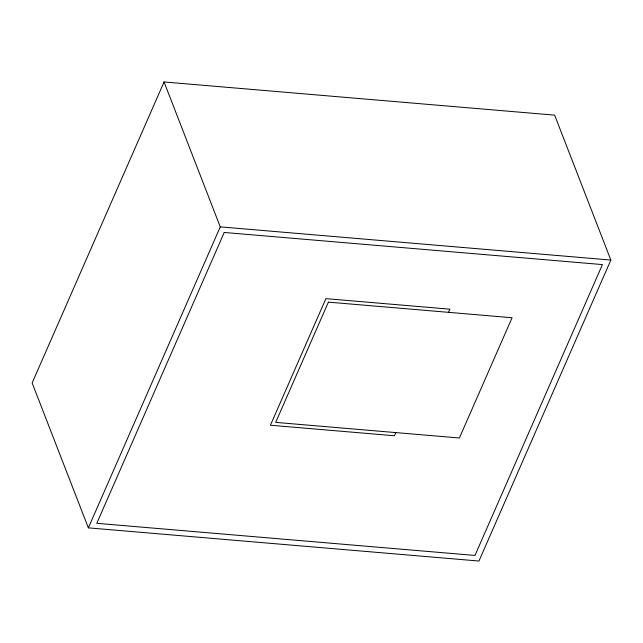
<?xml version="1.0" encoding="UTF-8"?>
<svg xmlns="http://www.w3.org/2000/svg" width="643" height="643" viewBox="0 0 643 643"><rect width="100%" height="100%" fill="white"/><g stroke="black" fill="none" stroke-linecap="round" stroke-linejoin="round"><path stroke-width="0.96" d="M164.053 81.958L32.15 382.947L88.356 527.855L478.947 561.042L610.85 260.053L554.644 115.145L164.053 81.958L220.26 226.866L88.356 527.855M395.823 432.594L394.432 435.761L270.422 425.224L325.897 298.641L449.907 309.179L448.517 312.337M220.26 226.866L610.85 260.053M224.238 232.461L96.78 523.314L474.968 555.448L602.427 264.594L224.238 232.461M328.388 302.13L275.686 422.387L459.383 437.996L512.085 317.738L328.388 302.13"/></g></svg>
